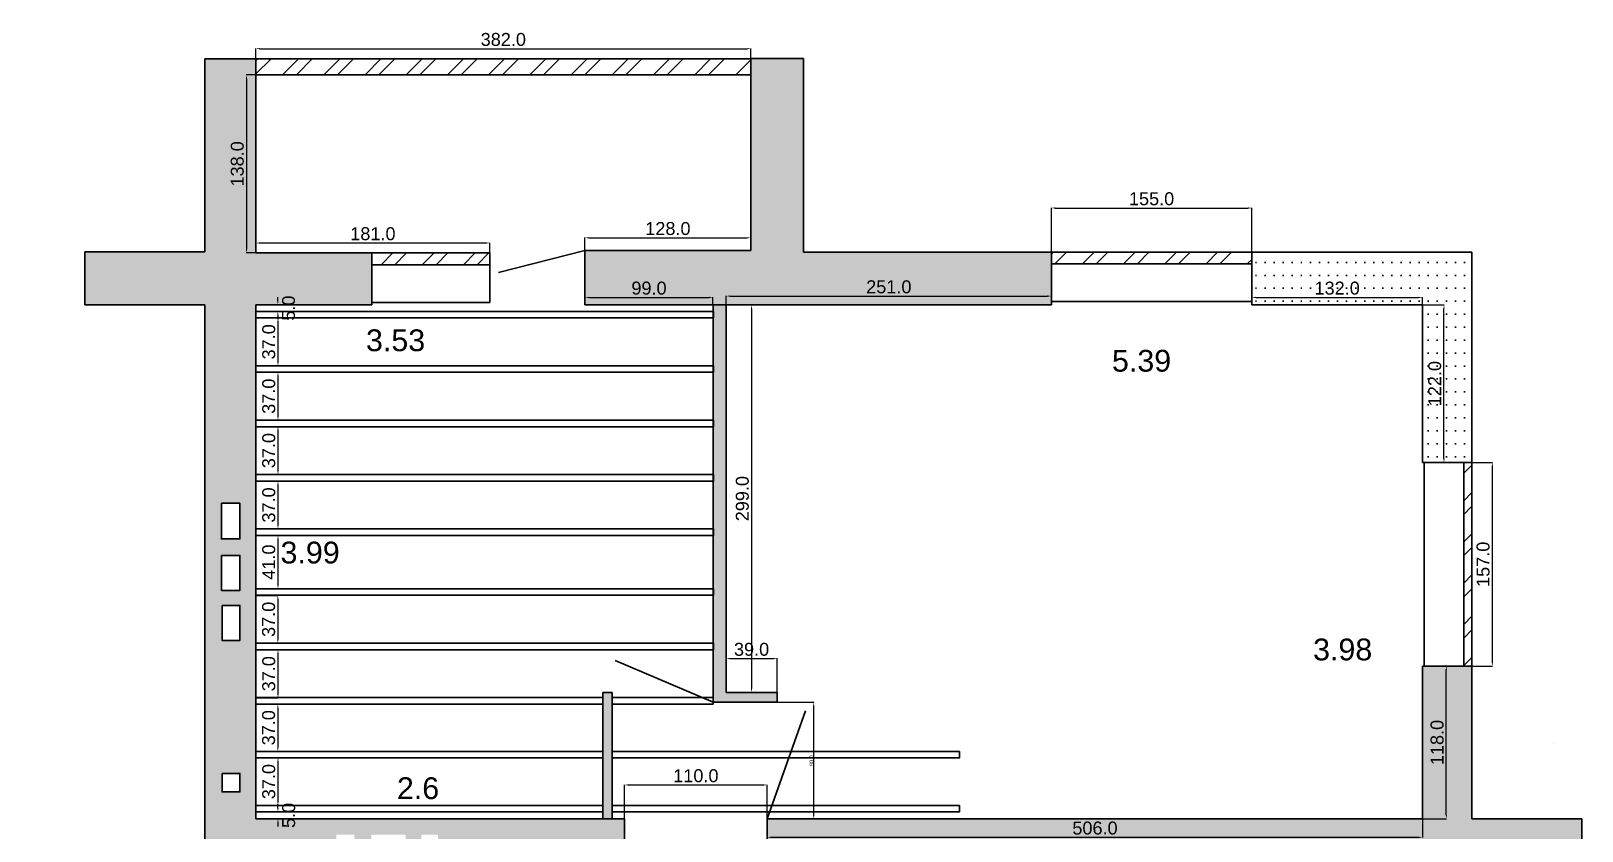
# Model space of a CAD drawing. Header units: millimetres. Extents: x 111 to 2964, y -45 to 1311.
# Drawn here: x 1745 to 2943, y 693 to 1311 of the extents above; entities that cross this region are included whole.
import ezdxf

# ---------------------------------------------------------------- set-up
doc = ezdxf.new("R2010")
doc.units = ezdxf.units.MM
doc.header["$MEASUREMENT"] = 0
doc.linetypes.add('HIDDEN', pattern=[9.525, 6.35, -3.175])
doc.layers.get('0').update_dxf_attribs({"lineweight": 30})
doc.layers.get('Defpoints').update_dxf_attribs({"linetype": 'HIDDEN', "lineweight": 30})
doc.layers.add('РАЗМЕРЫ', color=3, linetype='Continuous', lineweight=25)
doc.styles.get("Standard").update_dxf_attribs({"font": 'arial.ttf'})
doc.dimstyles.get("Standard").update_dxf_attribs({"dimtxt": 0.18, "dimasz": 0.18, "dimexe": 0.18, "dimexo": 0.0625, "dimgap": 0.09, "dimtad": 0, "dimtih": 1, "dimtoh": 1, "dimdec": 4, "dimzin": 0, "dimdsep": 46, "dimtxsty": 'Standard', "dimcen": 0.09, "dimadec": 0, "dimazin": 0, "dimtfac": 1, "dimtdec": 4, "dimtofl": 0, "dimtmove": 0, "dimatfit": 3, "dimfxl": 0, "dimtolj": 1, "dimtzin": 0, "dimarcsym": 0})
pattern_1 = [(0, (-116.58, -237.506), (0, 10), [1, -6])]

# ---------------------------------------------------------------- blocks, each defined once
blk = doc.blocks.new('*D43')
at = {"color": 0, "lineweight": -2}
for p, q in [((1918.6, 1277.5), (1918.6, 1297.7)), ((1921.6, 1297.5), (2297.8, 1297.5)), ((2300.8, 1277.5), (2300.8, 1297.7))]:
    blk.add_line(p, q, dxfattribs=at)
at = {"color": 0}
for points in [[(1921.6, 1298), (1921.6, 1297), (1918.6, 1297.5)], [(2297.8, 1298), (2297.8, 1297), (2300.8, 1297.5)]]:
    blk.add_solid(points, dxfattribs=at)
at = {"layer": 'Defpoints', "color": 0}
for p in [(2300.8, 1297.5), (1918.6, 1277.4), (2300.8, 1277.4)]:
    blk.add_point(p, dxfattribs=at)
at = {"color": 0, "insert": (2109.7, 1304.6), "char_height": 10, "attachment_point": 5}
blk.add_mtext('\\A1;382.0', dxfattribs=at)
blk = doc.blocks.new('*D44')
at = {"color": 0, "lineweight": -2}
for p, q in [((1918.6, 1277.3), (1911.2, 1277.3)), ((1911.4, 1274.3), (1911.4, 1142.8)), ((1918.6, 1139.8), (1911.2, 1139.8))]:
    blk.add_line(p, q, dxfattribs=at)
at = {"color": 0}
for points in [[(1910.9, 1274.3), (1911.9, 1274.3), (1911.4, 1277.3)], [(1910.9, 1142.8), (1911.9, 1142.8), (1911.4, 1139.8)]]:
    blk.add_solid(points, dxfattribs=at)
at = {"layer": 'Defpoints', "color": 0}
for p in [(1918.6, 1277.3), (1911.4, 1139.8), (1918.6, 1139.8)]:
    blk.add_point(p, dxfattribs=at)
at = {"color": 0, "insert": (1904.3, 1208.6), "char_height": 10, "attachment_point": 5, "rotation": 90}
blk.add_mtext('\\A1;138.0', dxfattribs=at)
blk = doc.blocks.new('*D50')
at = {"color": 0, "lineweight": -2}
for p, q in [((2281.8, 1099.7), (2301.6, 1099.7)), ((2301.4, 1096.7), (2301.4, 803.5)), ((2281.8, 800.5), (2301.6, 800.5))]:
    blk.add_line(p, q, dxfattribs=at)
at = {"color": 0}
for points in [[(2300.9, 1096.7), (2301.9, 1096.7), (2301.4, 1099.7)], [(2300.9, 803.5), (2301.9, 803.5), (2301.4, 800.5)]]:
    blk.add_solid(points, dxfattribs=at)
at = {"layer": 'Defpoints', "color": 0}
for p in [(2281.8, 1099.7), (2281.8, 800.5), (2301.4, 800.5)]:
    blk.add_point(p, dxfattribs=at)
at = {"color": 0, "insert": (2294.3, 950.1), "char_height": 10, "attachment_point": 5, "rotation": 90}
blk.add_mtext('\\A1;299.0', dxfattribs=at)
blk = doc.blocks.new('*D51')
at = {"color": 0, "lineweight": -2}
for p, q in [((2172.7, 1099.8), (2172.7, 1105.7)), ((2175.7, 1105.5), (2268.6, 1105.5)), ((2271.6, 1099.8), (2271.6, 1105.7))]:
    blk.add_line(p, q, dxfattribs=at)
at = {"color": 0}
for points in [[(2175.7, 1106), (2175.7, 1105), (2172.7, 1105.5)], [(2268.6, 1106), (2268.6, 1105), (2271.6, 1105.5)]]:
    blk.add_solid(points, dxfattribs=at)
at = {"layer": 'Defpoints', "color": 0}
for p in [(2271.6, 1105.5), (2172.7, 1099.7), (2271.6, 1099.7)]:
    blk.add_point(p, dxfattribs=at)
at = {"color": 0, "insert": (2222.2, 1112.6), "char_height": 10, "attachment_point": 5}
blk.add_mtext('\\A1;99.0', dxfattribs=at)
blk = doc.blocks.new('*D52')
at = {"color": 0, "lineweight": -2}
for p, q in [((2172.7, 1141.6), (2172.7, 1151.7)), ((2175.7, 1151.5), (2297.8, 1151.5)), ((2300.8, 1141.6), (2300.8, 1151.7))]:
    blk.add_line(p, q, dxfattribs=at)
at = {"color": 0}
for points in [[(2175.7, 1152), (2175.7, 1151), (2172.7, 1151.5)], [(2297.8, 1152), (2297.8, 1151), (2300.8, 1151.5)]]:
    blk.add_solid(points, dxfattribs=at)
at = {"layer": 'Defpoints', "color": 0}
for p in [(2300.8, 1151.5), (2172.7, 1141.6), (2300.8, 1141.6)]:
    blk.add_point(p, dxfattribs=at)
at = {"color": 0, "insert": (2236.8, 1158.6), "char_height": 10, "attachment_point": 5}
blk.add_mtext('\\A1;128.0', dxfattribs=at)
blk = doc.blocks.new('*D53')
at = {"color": 0, "lineweight": -2}
for p, q in [((1918.7, 1139.8), (1918.7, 1147.7)), ((1921.7, 1147.5), (2096.3, 1147.5)), ((2099.3, 1139.8), (2099.3, 1147.7))]:
    blk.add_line(p, q, dxfattribs=at)
at = {"color": 0}
for points in [[(1921.7, 1148), (1921.7, 1147), (1918.7, 1147.5)], [(2096.3, 1148), (2096.3, 1147), (2099.3, 1147.5)]]:
    blk.add_solid(points, dxfattribs=at)
at = {"layer": 'Defpoints', "color": 0}
for p in [(1918.7, 1139.8), (2099.3, 1147.5), (2099.3, 1139.8)]:
    blk.add_point(p, dxfattribs=at)
at = {"color": 0, "insert": (2009, 1154.6), "char_height": 10, "attachment_point": 5}
blk.add_mtext('\\A1;181.0', dxfattribs=at)
blk = doc.blocks.new('*D55')
at = {"color": 0, "lineweight": -2}
for p, q in [((2313.5, 702.8), (2313.5, 688.4)), ((2819.6, 702.8), (2819.6, 688.4)), ((2316.5, 688.6), (2816.6, 688.6))]:
    blk.add_line(p, q, dxfattribs=at)
at = {"color": 0}
for points in [[(2316.5, 689.1), (2316.5, 688.1), (2313.5, 688.6)], [(2816.6, 689.1), (2816.6, 688.1), (2819.6, 688.6)]]:
    blk.add_solid(points, dxfattribs=at)
at = {"layer": 'Defpoints', "color": 0}
for p in [(2313.5, 702.9), (2819.6, 702.9), (2819.6, 688.6)]:
    blk.add_point(p, dxfattribs=at)
at = {"color": 0, "insert": (2566.6, 695.7), "char_height": 10, "attachment_point": 5}
blk.add_mtext('\\A1;506.0', dxfattribs=at)
blk = doc.blocks.new('*D56')
at = {"color": 0, "lineweight": -2}
for p, q in [((2820.9, 820.8), (2838.1, 820.8)), ((2837.9, 705.9), (2837.9, 817.8)), ((2819.7, 702.9), (2838.1, 702.9))]:
    blk.add_line(p, q, dxfattribs=at)
at = {"color": 0}
for points in [[(2837.4, 817.8), (2838.4, 817.8), (2837.9, 820.8)], [(2837.4, 705.9), (2838.4, 705.9), (2837.9, 702.9)]]:
    blk.add_solid(points, dxfattribs=at)
at = {"layer": 'Defpoints', "color": 0}
for p in [(2820.9, 820.8), (2837.9, 820.8), (2819.6, 702.9)]:
    blk.add_point(p, dxfattribs=at)
at = {"color": 0, "insert": (2830.8, 761.8), "char_height": 10, "attachment_point": 5, "rotation": 90}
blk.add_mtext('\\A1;118.0', dxfattribs=at)
blk = doc.blocks.new('*D57')
at = {"color": 0, "lineweight": -2}
for p, q in [((2819.7, 1099.7), (2836.3, 1099.7)), ((2836.1, 981), (2836.1, 1096.7)), ((2819.7, 978), (2836.3, 978))]:
    blk.add_line(p, q, dxfattribs=at)
at = {"color": 0}
for points in [[(2835.6, 1096.7), (2836.6, 1096.7), (2836.1, 1099.7)], [(2835.6, 981), (2836.6, 981), (2836.1, 978)]]:
    blk.add_solid(points, dxfattribs=at)
at = {"layer": 'Defpoints', "color": 0}
for p in [(2819.6, 1099.7), (2836.1, 1099.7), (2819.6, 978)]:
    blk.add_point(p, dxfattribs=at)
at = {"color": 0, "insert": (2829, 1038.9), "char_height": 10, "attachment_point": 5, "rotation": 90}
blk.add_mtext('\\A1;122.0', dxfattribs=at)
blk = doc.blocks.new('*D58')
at = {"color": 0, "lineweight": -2}
for p, q in [((2687.7, 1099.8), (2687.7, 1105.7)), ((2690.7, 1105.5), (2816.5, 1105.5)), ((2819.5, 1099.8), (2819.5, 1105.7))]:
    blk.add_line(p, q, dxfattribs=at)
at = {"color": 0}
for points in [[(2690.7, 1106), (2690.7, 1105), (2687.7, 1105.5)], [(2816.5, 1106), (2816.5, 1105), (2819.5, 1105.5)]]:
    blk.add_solid(points, dxfattribs=at)
at = {"layer": 'Defpoints', "color": 0}
for p in [(2819.5, 1105.5), (2687.7, 1099.7), (2819.5, 1099.7)]:
    blk.add_point(p, dxfattribs=at)
at = {"color": 0, "insert": (2753.6, 1112.6), "char_height": 10, "attachment_point": 5}
blk.add_mtext('\\A1;132.0', dxfattribs=at)
blk = doc.blocks.new('*D59')
at = {"color": 0, "lineweight": -2}
for p, q in [((2281.8, 1099.8), (2281.8, 1106.7)), ((2284.8, 1106.5), (2529.9, 1106.5)), ((2532.9, 1099.8), (2532.9, 1106.7))]:
    blk.add_line(p, q, dxfattribs=at)
at = {"color": 0}
for points in [[(2284.8, 1107), (2284.8, 1106), (2281.8, 1106.5)], [(2529.9, 1107), (2529.9, 1106), (2532.9, 1106.5)]]:
    blk.add_solid(points, dxfattribs=at)
at = {"layer": 'Defpoints', "color": 0}
for p in [(2532.9, 1106.5), (2281.8, 1099.7), (2532.9, 1099.7)]:
    blk.add_point(p, dxfattribs=at)
at = {"color": 0, "insert": (2407.4, 1113.6), "char_height": 10, "attachment_point": 5}
blk.add_mtext('\\A1;251.0', dxfattribs=at)
blk = doc.blocks.new('*D61')
at = {"color": 0, "lineweight": -2}
for p, q in [((2203.3, 702.9), (2203.3, 729.1)), ((2206.3, 729), (2310.4, 729)), ((2313.4, 702.9), (2313.4, 729.1))]:
    blk.add_line(p, q, dxfattribs=at)
at = {"color": 0}
for points in [[(2206.3, 729.5), (2206.3, 728.5), (2203.3, 729)], [(2310.4, 729.5), (2310.4, 728.5), (2313.4, 729)]]:
    blk.add_solid(points, dxfattribs=at)
at = {"layer": 'Defpoints', "color": 0}
for p in [(2313.4, 729), (2203.3, 702.9), (2313.4, 702.9)]:
    blk.add_point(p, dxfattribs=at)
at = {"color": 0, "insert": (2258.4, 736.1), "char_height": 10, "attachment_point": 5}
blk.add_mtext('\\A1;110.0', dxfattribs=at)
blk = doc.blocks.new('*D62')
at = {"color": 0, "lineweight": -2}
for p, q in [((2532.9, 1140.4), (2532.9, 1174.6)), ((2535.9, 1174.5), (2684.7, 1174.5)), ((2687.7, 1140.4), (2687.7, 1174.6))]:
    blk.add_line(p, q, dxfattribs=at)
at = {"color": 0}
for points in [[(2535.9, 1175), (2535.9, 1174), (2532.9, 1174.5)], [(2684.7, 1175), (2684.7, 1174), (2687.7, 1174.5)]]:
    blk.add_solid(points, dxfattribs=at)
at = {"layer": 'Defpoints', "color": 0}
for p in [(2687.7, 1174.5), (2532.9, 1140.3), (2687.7, 1140.3)]:
    blk.add_point(p, dxfattribs=at)
at = {"color": 0, "insert": (2610.3, 1181.6), "char_height": 10, "attachment_point": 5}
blk.add_mtext('\\A1;155.0', dxfattribs=at)
blk = doc.blocks.new('*D63')
at = {"color": 0, "lineweight": -2}
for p, q in [((2857.7, 978), (2873.6, 978)), ((2873.4, 975), (2873.4, 823.8)), ((2857.7, 820.8), (2873.6, 820.8))]:
    blk.add_line(p, q, dxfattribs=at)
at = {"color": 0}
for points in [[(2872.9, 975), (2873.9, 975), (2873.4, 978)], [(2872.9, 823.8), (2873.9, 823.8), (2873.4, 820.8)]]:
    blk.add_solid(points, dxfattribs=at)
at = {"layer": 'Defpoints', "color": 0}
for p in [(2857.7, 978), (2857.7, 820.8), (2873.4, 820.8)]:
    blk.add_point(p, dxfattribs=at)
at = {"color": 0, "insert": (2866.3, 899.4), "char_height": 10, "attachment_point": 5, "rotation": 90}
blk.add_mtext('\\A1;157.0', dxfattribs=at)
blk = doc.blocks.new('*D68')
at = {"color": 0, "lineweight": -2}
for p, q in [((2313.6, 792.9), (2349.5, 792.9)), ((2349.4, 705.8), (2349.4, 789.9)), ((2313.6, 702.8), (2349.5, 702.8))]:
    blk.add_line(p, q, dxfattribs=at)
at = {"color": 0}
for points in [[(2348.9, 789.9), (2349.9, 789.9), (2349.4, 792.9)], [(2348.9, 705.8), (2349.9, 705.8), (2349.4, 702.8)]]:
    blk.add_solid(points, dxfattribs=at)
at = {"layer": 'Defpoints', "color": 0}
for p in [(2313.5, 792.9), (2349.4, 792.9), (2313.5, 702.8)]:
    blk.add_point(p, dxfattribs=at)
at = {"color": 0, "insert": (2347.7, 747.8), "char_height": 3, "attachment_point": 5, "rotation": 90}
blk.add_mtext('\\A1;90.0', dxfattribs=at)
blk = doc.blocks.new('*D72')
at = {"layer": 'Defpoints', "color": 0}
for p in [(2321.1, 826.6), (2281.8, 800.5), (2321.1, 800.5)]:
    blk.add_point(p, dxfattribs=at)
at = {"layer": 'РАЗМЕРЫ', "color": 0, "lineweight": -2}
for p, q in [((2281.8, 800.6), (2281.8, 826.8)), ((2284.8, 826.6), (2318.1, 826.6)), ((2321.1, 800.6), (2321.1, 826.8))]:
    blk.add_line(p, q, dxfattribs=at)
at = {"layer": 'РАЗМЕРЫ', "color": 0}
for points in [[(2284.8, 827.1), (2284.8, 826.1), (2281.8, 826.6)], [(2318.1, 826.1), (2318.1, 827.1), (2321.1, 826.6)]]:
    blk.add_solid(points, dxfattribs=at)
at = {"layer": 'РАЗМЕРЫ', "color": 0, "ltscale": 100, "insert": (2301.4, 833.7), "char_height": 10, "attachment_point": 5}
blk.add_mtext('\\A1;39.0', dxfattribs=at)
blk = doc.blocks.new('*D73')
at = {"layer": 'Defpoints', "color": 0}
for p in [(1918.8, 708.2), (1918.6, 702.9), (1935.7, 702.9)]:
    blk.add_point(p, dxfattribs=at)
at = {"layer": 'РАЗМЕРЫ', "color": 0, "lineweight": -2}
for p, q in [((1918.9, 708.2), (1935.9, 708.2)), ((1935.7, 711.2), (1935.7, 714.2)), ((1918.7, 702.9), (1935.9, 702.9)), ((1935.7, 699.9), (1935.7, 696.9))]:
    blk.add_line(p, q, dxfattribs=at)
at = {"layer": 'РАЗМЕРЫ', "color": 0}
for points in [[(1935.2, 711.2), (1936.2, 711.2), (1935.7, 708.2)], [(1936.2, 699.9), (1935.2, 699.9), (1935.7, 702.9)]]:
    blk.add_solid(points, dxfattribs=at)
at = {"layer": 'РАЗМЕРЫ', "color": 0, "ltscale": 100, "insert": (1944, 705.5), "char_height": 10, "attachment_point": 5, "rotation": 90}
blk.add_mtext('\\A1;5.0', dxfattribs=at)
blk = doc.blocks.new('*D74')
at = {"layer": 'Defpoints', "color": 0}
for p in [(1918.6, 1099.7), (1918.7, 1094.7), (1935.6, 1094.7)]:
    blk.add_point(p, dxfattribs=at)
at = {"layer": 'РАЗМЕРЫ', "color": 0, "lineweight": -2}
for p, q in [((1935.6, 1102.7), (1935.6, 1105.7)), ((1918.6, 1099.7), (1935.8, 1099.7)), ((1918.8, 1094.7), (1935.8, 1094.7)), ((1935.6, 1091.7), (1935.6, 1088.7))]:
    blk.add_line(p, q, dxfattribs=at)
at = {"layer": 'РАЗМЕРЫ', "color": 0}
for points in [[(1935.1, 1102.7), (1936.1, 1102.7), (1935.6, 1099.7)], [(1936.1, 1091.7), (1935.1, 1091.7), (1935.6, 1094.7)]]:
    blk.add_solid(points, dxfattribs=at)
at = {"layer": 'РАЗМЕРЫ', "color": 0, "ltscale": 100, "insert": (1943.9, 1097.2), "char_height": 10, "attachment_point": 5, "rotation": 90}
blk.add_mtext('\\A1;5.0', dxfattribs=at)
blk = doc.blocks.new('*D82')
at = {"layer": 'Defpoints', "color": 0}
for p in [(1918.7, 749.9), (1918.6, 713.2), (1935.7, 713.2)]:
    blk.add_point(p, dxfattribs=at)
at = {"layer": 'РАЗМЕРЫ', "color": 0, "lineweight": -2}
for p, q in [((1918.8, 749.9), (1935.9, 749.9)), ((1935.7, 746.9), (1935.7, 716.2)), ((1918.7, 713.2), (1935.9, 713.2))]:
    blk.add_line(p, q, dxfattribs=at)
at = {"layer": 'РАЗМЕРЫ', "color": 0}
for points in [[(1936.2, 746.9), (1935.2, 746.9), (1935.7, 749.9)], [(1935.2, 716.2), (1936.2, 716.2), (1935.7, 713.2)]]:
    blk.add_solid(points, dxfattribs=at)
at = {"layer": 'РАЗМЕРЫ', "color": 0, "ltscale": 100, "insert": (1928.6, 731.6), "char_height": 10, "attachment_point": 5, "rotation": 90}
blk.add_mtext('\\A1;37.0', dxfattribs=at)
blk = doc.blocks.new('*D83')
at = {"layer": 'Defpoints', "color": 0}
for p in [(1918.6, 791.4), (1918.6, 754.9), (1935.6, 754.9)]:
    blk.add_point(p, dxfattribs=at)
at = {"layer": 'РАЗМЕРЫ', "color": 0, "lineweight": -2}
for p, q in [((1918.6, 791.4), (1935.8, 791.4)), ((1935.6, 788.4), (1935.6, 757.9)), ((1918.6, 754.9), (1935.8, 754.9))]:
    blk.add_line(p, q, dxfattribs=at)
at = {"layer": 'РАЗМЕРЫ', "color": 0}
for points in [[(1936.1, 788.4), (1935.1, 788.4), (1935.6, 791.4)], [(1935.1, 757.9), (1936.1, 757.9), (1935.6, 754.9)]]:
    blk.add_solid(points, dxfattribs=at)
at = {"layer": 'РАЗМЕРЫ', "color": 0, "ltscale": 100, "insert": (1928.5, 773.2), "char_height": 10, "attachment_point": 5, "rotation": 90}
blk.add_mtext('\\A1;37.0', dxfattribs=at)
blk = doc.blocks.new('*D84')
at = {"layer": 'Defpoints', "color": 0}
for p in [(1918.6, 921.7), (1918.6, 880.4), (1935.7, 880.4)]:
    blk.add_point(p, dxfattribs=at)
at = {"layer": 'РАЗМЕРЫ', "color": 0, "lineweight": -2}
for p, q in [((1918.7, 921.7), (1935.9, 921.7)), ((1935.7, 918.7), (1935.7, 883.4)), ((1918.7, 880.4), (1935.9, 880.4))]:
    blk.add_line(p, q, dxfattribs=at)
at = {"layer": 'РАЗМЕРЫ', "color": 0}
for points in [[(1936.2, 918.7), (1935.2, 918.7), (1935.7, 921.7)], [(1935.2, 883.4), (1936.2, 883.4), (1935.7, 880.4)]]:
    blk.add_solid(points, dxfattribs=at)
at = {"layer": 'РАЗМЕРЫ', "color": 0, "ltscale": 100, "insert": (1928.6, 901.1), "char_height": 10, "attachment_point": 5, "rotation": 90}
blk.add_mtext('\\A1;41.0', dxfattribs=at)
blk = doc.blocks.new('*D85')
at = {"layer": 'Defpoints', "color": 0}
for p in [(1918.6, 875.4), (1918.6, 838.4), (1935.6, 838.4)]:
    blk.add_point(p, dxfattribs=at)
at = {"layer": 'РАЗМЕРЫ', "color": 0, "lineweight": -2}
for p, q in [((1918.6, 875.4), (1935.8, 875.4)), ((1935.6, 872.4), (1935.6, 841.4)), ((1918.6, 838.4), (1935.8, 838.4))]:
    blk.add_line(p, q, dxfattribs=at)
at = {"layer": 'РАЗМЕРЫ', "color": 0}
for points in [[(1936.1, 872.4), (1935.1, 872.4), (1935.6, 875.4)], [(1935.1, 841.4), (1936.1, 841.4), (1935.6, 838.4)]]:
    blk.add_solid(points, dxfattribs=at)
at = {"layer": 'РАЗМЕРЫ', "color": 0, "ltscale": 100, "insert": (1928.5, 856.9), "char_height": 10, "attachment_point": 5, "rotation": 90}
blk.add_mtext('\\A1;37.0', dxfattribs=at)
blk = doc.blocks.new('*D86')
at = {"layer": 'Defpoints', "color": 0}
for p in [(1918.6, 833.4), (1918.6, 796.4), (1935.7, 796.4)]:
    blk.add_point(p, dxfattribs=at)
at = {"layer": 'РАЗМЕРЫ', "color": 0, "lineweight": -2}
for p, q in [((1918.7, 833.4), (1935.9, 833.4)), ((1935.7, 830.4), (1935.7, 799.4)), ((1918.7, 796.4), (1935.9, 796.4))]:
    blk.add_line(p, q, dxfattribs=at)
at = {"layer": 'РАЗМЕРЫ', "color": 0}
for points in [[(1936.2, 830.4), (1935.2, 830.4), (1935.7, 833.4)], [(1935.2, 799.4), (1936.2, 799.4), (1935.7, 796.4)]]:
    blk.add_solid(points, dxfattribs=at)
at = {"layer": 'РАЗМЕРЫ', "color": 0, "ltscale": 100, "insert": (1928.6, 814.9), "char_height": 10, "attachment_point": 5, "rotation": 90}
blk.add_mtext('\\A1;37.0', dxfattribs=at)
blk = doc.blocks.new('*D87')
at = {"layer": 'Defpoints', "color": 0}
for p in [(1918.6, 1089.7), (1918.6, 1052.7), (1935.7, 1052.7)]:
    blk.add_point(p, dxfattribs=at)
at = {"layer": 'РАЗМЕРЫ', "color": 0, "lineweight": -2}
for p, q in [((1918.7, 1089.7), (1935.9, 1089.7)), ((1935.7, 1086.7), (1935.7, 1055.7)), ((1918.7, 1052.7), (1935.9, 1052.7))]:
    blk.add_line(p, q, dxfattribs=at)
at = {"layer": 'РАЗМЕРЫ', "color": 0}
for points in [[(1936.2, 1086.7), (1935.2, 1086.7), (1935.7, 1089.7)], [(1935.2, 1055.7), (1936.2, 1055.7), (1935.7, 1052.7)]]:
    blk.add_solid(points, dxfattribs=at)
at = {"layer": 'РАЗМЕРЫ', "color": 0, "ltscale": 100, "insert": (1928.6, 1071.2), "char_height": 10, "attachment_point": 5, "rotation": 90}
blk.add_mtext('\\A1;37.0', dxfattribs=at)
blk = doc.blocks.new('*D88')
at = {"layer": 'Defpoints', "color": 0}
for p in [(1918.6, 1047.7), (1918.6, 1010.7), (1935.7, 1010.7)]:
    blk.add_point(p, dxfattribs=at)
at = {"layer": 'РАЗМЕРЫ', "color": 0, "lineweight": -2}
for p, q in [((1918.7, 1047.7), (1935.9, 1047.7)), ((1935.7, 1044.7), (1935.7, 1013.7)), ((1918.7, 1010.7), (1935.9, 1010.7))]:
    blk.add_line(p, q, dxfattribs=at)
at = {"layer": 'РАЗМЕРЫ', "color": 0}
for points in [[(1936.2, 1044.7), (1935.2, 1044.7), (1935.7, 1047.7)], [(1935.2, 1013.7), (1936.2, 1013.7), (1935.7, 1010.7)]]:
    blk.add_solid(points, dxfattribs=at)
at = {"layer": 'РАЗМЕРЫ', "color": 0, "ltscale": 100, "insert": (1928.6, 1029.2), "char_height": 10, "attachment_point": 5, "rotation": 90}
blk.add_mtext('\\A1;37.0', dxfattribs=at)
blk = doc.blocks.new('*D89')
at = {"layer": 'Defpoints', "color": 0}
for p in [(1918.6, 1005.7), (1918.6, 968.7), (1935.7, 968.7)]:
    blk.add_point(p, dxfattribs=at)
at = {"layer": 'РАЗМЕРЫ', "color": 0, "lineweight": -2}
for p, q in [((1918.7, 1005.7), (1935.9, 1005.7)), ((1935.7, 1002.7), (1935.7, 971.7)), ((1918.7, 968.7), (1935.9, 968.7))]:
    blk.add_line(p, q, dxfattribs=at)
at = {"layer": 'РАЗМЕРЫ', "color": 0}
for points in [[(1936.2, 1002.7), (1935.2, 1002.7), (1935.7, 1005.7)], [(1935.2, 971.7), (1936.2, 971.7), (1935.7, 968.7)]]:
    blk.add_solid(points, dxfattribs=at)
at = {"layer": 'РАЗМЕРЫ', "color": 0, "ltscale": 100, "insert": (1928.6, 987.2), "char_height": 10, "attachment_point": 5, "rotation": 90}
blk.add_mtext('\\A1;37.0', dxfattribs=at)
blk = doc.blocks.new('*D90')
at = {"layer": 'Defpoints', "color": 0}
for p in [(1918.6, 963.7), (1918.6, 926.7), (1935.7, 926.7)]:
    blk.add_point(p, dxfattribs=at)
at = {"layer": 'РАЗМЕРЫ', "color": 0, "lineweight": -2}
for p, q in [((1918.7, 963.7), (1935.9, 963.7)), ((1935.7, 960.7), (1935.7, 929.7)), ((1918.7, 926.7), (1935.9, 926.7))]:
    blk.add_line(p, q, dxfattribs=at)
at = {"layer": 'РАЗМЕРЫ', "color": 0}
for points in [[(1936.2, 960.7), (1935.2, 960.7), (1935.7, 963.7)], [(1935.2, 929.7), (1936.2, 929.7), (1935.7, 926.7)]]:
    blk.add_solid(points, dxfattribs=at)
at = {"layer": 'РАЗМЕРЫ', "color": 0, "ltscale": 100, "insert": (1928.6, 945.2), "char_height": 10, "attachment_point": 5, "rotation": 90}
blk.add_mtext('\\A1;37.0', dxfattribs=at)

msp = doc.modelspace()

# ---------------------------------------------------------------- hatches: boundary and pattern name
h = msp.add_hatch()
h.set_pattern_fill('ACAD_ISO07W100', color=256, scale=2, style=0)
h.set_pattern_definition(pattern_1)
h.paths.add_polyline_path([(2008.11, 1139.77), (1918.65, 1139.77), (1918.65, 1289.74), (1879.22, 1289.74), (1879.22, 1140.78), (1786.58, 1140.78), (1786.58, 1099.74), (1879.22, 1099.74), (1879.22, 285.13), (1745, 285.13), (1745, 248.1), (1949.56, 248.1), (1949.56, 286.74), (1918.65, 286.74), (1918.65, 663.56), (2046.51, 663.56), (2046.51, 690.52), (2059.21, 690.52), (2059.21, 663.56), (2116.89, 663.56), (2116.89, 663.56), (2195.39, 663.56), (2195.39, 663.56), (2203.32, 663.56), (2203.32, 702.87), (1918.65, 702.87), (1918.65, 1099.74), (2008.11, 1099.74)])
h.paths.add_polyline_path([(1906.32, 946.52), (1906.32, 918.94), (1891.97, 918.94), (1891.97, 946.52)], flags=16)
h.paths.add_polyline_path([(1906.32, 906.25), (1906.32, 879.21), (1891.97, 879.21), (1891.97, 906.25)], flags=16)
h.paths.add_polyline_path([(1906.32, 867.63), (1906.32, 840.59), (1892.52, 840.59), (1892.52, 867.63)], flags=16)
h.paths.add_polyline_path([(1906.32, 737.97), (1906.32, 723.62), (1892.52, 723.62), (1892.52, 737.97)], flags=16)
h.paths.add_polyline_path([(1994.63, 690.52), (1994.63, 676.18), (1980.83, 676.18), (1980.83, 690.52)], flags=16)
h.paths.add_polyline_path([(2007.88, 690.52), (2034.37, 690.52), (2034.37, 676.18), (2007.88, 676.18)], flags=16)
h.paths.add_polyline_path([(1906.32, 633.69), (1906.32, 606.66), (1892.52, 606.66), (1892.52, 633.69)], flags=16)
h.paths.add_polyline_path([(1906.32, 529.97), (1906.32, 516.17), (1891.97, 516.17), (1891.97, 529.97)], flags=16)
h.paths.add_polyline_path([(1906.32, 502.93), (1906.32, 490.24), (1891.97, 490.24), (1891.97, 502.93)], flags=16)
h.paths.add_polyline_path([(2532.94, 1140.31), (2341.4, 1140.31), (2341.4, 1289.93), (2300.81, 1289.93), (2300.81, 1277.41), (2300.81, 1141.58), (2172.7, 1141.58), (2172.7, 1099.74), (2532.94, 1099.74)])
h.paths.add_polyline_path([(2942.65, 702.87), (2857.66, 702.87), (2857.66, 820.79), (2851.33, 820.79), (2820.88, 820.79), (2820.88, 820.79), (2819.61, 820.79), (2819.61, 702.87), (2313.5, 702.87), (2313.5, 663.56), (2754.92, 663.56), (2754.92, 560.86), (2784.56, 560.86), (2791.7, 560.86), (2791.7, 663.56), (2942.65, 663.56)])
h.paths.add_polyline_path([(2942.65, 327.56), (2930.32, 327.56), (2791.7, 327.56), (2791.7, 404.92), (2754.92, 404.9), (2754.92, 327.56), (2041.76, 327.56), (2041.76, -45), (2080.1, -45), (2080.1, 289.52), (2718.08, 289.52), (2718.08, 236.25), (2754.92, 236.27), (2754.92, 289.52), (2942.65, 289.52)])
h = msp.add_hatch()
h.set_pattern_fill('ANSI32', color=256, scale=60, style=0)
h.set_pattern_definition([(45, (-116.58, -237.506), (-15.9099, 15.9099), []), (45, (-105.973, -237.506), (-15.9099, 15.9099), [])])
h.paths.add_polyline_path([(2099.26, 1139.77), (2008.11, 1139.77), (2008.11, 1130.75), (2099.27, 1130.75)])
h.paths.add_polyline_path([(2300.81, 1289.74), (1918.65, 1289.74), (1918.65, 1277.41), (2300.81, 1277.41)])
h.paths.add_polyline_path([(2687.69, 1140.31), (2532.94, 1140.31), (2532.94, 1131.35), (2687.69, 1131.35)])
h.paths.add_polyline_path([(2857.66, 977.98), (2851.33, 977.99), (2851.33, 820.79), (2857.66, 820.79)])
h.paths.add_polyline_path([(2791.7, 560.86), (2784.56, 560.86), (2784.56, 478.4), (2791.7, 478.4)])
h.paths.add_polyline_path([(2942.65, 663.56), (2930.32, 663.56), (2930.32, 327.56), (2942.65, 327.56)])
h = msp.add_hatch()
h.set_pattern_fill('ACAD_ISO07W100', color=256, scale=2, style=0)
h.set_pattern_definition(pattern_1)
h.paths.add_polyline_path([(2819.61, 1099.74), (2819.61, 978.01), (2857.66, 978.01), (2857.66, 1140.31), (2687.69, 1140.31), (2687.69, 1099.74)])
h.paths.add_polyline_path([(2821.6, 1018.87), (2821.6, 1058.87), (2836.6, 1058.87), (2836.6, 1018.87)], flags=24)
h.paths.add_polyline_path([(2733.62, 1119.99), (2773.62, 1119.99), (2773.62, 1104.99), (2733.62, 1104.99)], flags=24)
h = msp.add_hatch()
h.set_pattern_fill('ACAD_ISO07W100', color=256, scale=0.5, style=0)
h.set_pattern_definition([(0, (-116.5796, -237.5058), (0, 2.5), [0.25, -1.5])])
h.paths.add_polyline_path([(2281.78, 1099.74), (2271.64, 1099.74), (2271.64, 792.89), (2321.11, 792.89), (2321.11, 800.5), (2281.78, 800.5)])
h.paths.add_polyline_path([(2193.81, 800.5), (2186.67, 800.5), (2186.67, 702.87), (2193.81, 702.87)])
h.paths.add_polyline_path([(2203.32, 663.56), (2195.39, 663.56), (2195.39, 489.46), (2189.05, 489.46), (2189.05, 481.54), (2203.33, 481.54)])
h.paths.add_polyline_path([(2116.89, 663.56), (2107.37, 663.56), (2107.37, 489.46), (2072.48, 489.46), (2072.48, 481.54), (2118.47, 481.54), (2118.47, 489.46), (2116.89, 489.46)])
h.paths.add_polyline_path([(2001.91, 489.46), (1918.65, 489.46), (1918.65, 481.54), (2001.91, 481.54)])
h.paths.add_polyline_path([(2322.37, 663.56), (2313.5, 663.56), (2313.5, 503.8), (2322.37, 503.8)])
h.paths.add_polyline_path([(2322.37, 413.47), (2313.5, 413.47), (2313.5, 327.56), (2322.37, 327.56)])

# ---------------------------------------------------------------- linework, layer by layer
at = {"color": 7}
for p, q in [((1918.65, 1289.74), (1879.22, 1289.74)), ((1879.22, 1289.74), (1879.22, 1140.78)), ((1918.65, 1139.77), (1918.65, 1289.74)), ((2341.4, 1289.93), (2300.81, 1289.93)), ((2300.81, 1289.93), (2300.81, 1141.58)), ((2341.4, 1140.31), (2341.4, 1289.93)), ((1879.22, 1140.78), (1786.58, 1140.78)), ((1786.58, 1140.78), (1786.58, 1099.74)), ((2008.11, 1139.77), (1918.65, 1139.77)), ((2008.11, 1101.52), (2008.11, 1139.77)), ((2008.11, 1099.74), (2008.11, 1139.77)), ((2172.7, 1141.58), (2106.08, 1124.72)), ((2172.7, 1141.58), (2172.7, 1099.74)), ((2300.81, 1141.58), (2172.7, 1141.58)), ((2532.94, 1140.31), (2341.4, 1140.31)), ((2532.94, 1099.74), (2532.94, 1140.31)), ((2857.66, 1140.31), (2687.69, 1140.31)), ((2687.69, 1099.74), (2687.69, 1140.31)), ((2687.69, 1139.04), (2687.69, 1102.27)), ((2857.66, 977.98), (2857.66, 1140.31)), ((1786.58, 1099.74), (1879.22, 1099.74)), ((1879.22, 1099.74), (1879.22, 285.13)), ((1918.65, 1099.74), (2008.11, 1099.74)), ((1918.65, 702.87), (1918.65, 1099.74)), ((2172.7, 1099.74), (2271.64, 1099.74)), ((2172.7, 1099.74), (2532.94, 1099.74)), ((2271.64, 1099.74), (2271.64, 792.89)), ((2281.78, 800.5), (2281.78, 1099.74)), ((2687.69, 1099.74), (2819.61, 1099.74)), ((2819.61, 1099.74), (2819.61, 978.01)), ((2857.66, 977.98), (2819.61, 978.01)), ((2820.88, 978.01), (2857.66, 978.01)), ((2271.64, 792.89), (2196.19, 825.22)), ((2819.61, 820.79), (2857.66, 820.79)), ((2819.61, 702.87), (2819.61, 820.79)), ((2857.66, 820.79), (2857.66, 702.87)), ((2193.81, 800.5), (2186.67, 800.5)), ((2186.67, 800.5), (2186.67, 702.87)), ((2193.81, 702.87), (2193.81, 800.5)), ((2271.64, 792.89), (2321.11, 792.89)), ((2321.11, 800.5), (2281.78, 800.5)), ((2321.11, 792.89), (2321.11, 800.5)), ((2313.5, 702.87), (2343, 786.24)), ((2203.32, 702.87), (1918.65, 702.87)), ((2203.32, 702.87), (2193.81, 702.87)), ((2203.33, 481.54), (2203.32, 702.87)), ((2313.5, 503.8), (2313.5, 702.87)), ((2313.5, 702.87), (2819.61, 702.87)), ((2857.66, 702.87), (2942.65, 702.87)), ((2942.65, 702.87), (2942.65, 663.56))]:
    msp.add_line(p, q, dxfattribs=at)
for p, q in [((2687.69, 1099.74), (2687.69, 1140.31)), ((2819.67, 978.01), (2857.66, 978.01))]:
    msp.add_line(p, q)
at = {"color": 6}
msp.add_line((2920.7, 761.26), (2920.7, 761.26), dxfattribs=at)
at = {"color": 7}
for points in [[(1918.65, 1289.74), (2300.81, 1289.74), (2300.81, 1277.41), (1918.65, 1277.41)], [(2008.11, 1139.77), (2099.26, 1139.77), (2099.27, 1130.75), (2008.11, 1130.75)], [(2532.94, 1140.31), (2687.69, 1140.31), (2687.69, 1131.35), (2532.94, 1131.35)], [(2008.11, 1130.75), (2099.27, 1130.75), (2099.26, 1101.55), (2008.11, 1101.52)], [(2532.94, 1131.35), (2687.69, 1131.35), (2687.69, 1102.27), (2532.94, 1102.27)], [(2820.88, 978.01), (2851.33, 978.01), (2851.33, 820.79), (2820.88, 820.79)], [(2857.66, 978.01), (2851.33, 978.01), (2851.33, 820.79), (2857.66, 820.79)], [(1891.97, 946.52), (1906.32, 946.52), (1906.32, 918.94), (1891.97, 918.94)], [(1891.97, 906.25), (1906.32, 906.25), (1906.32, 879.21), (1891.97, 879.21)], [(1892.52, 867.63), (1906.32, 867.63), (1906.32, 840.59), (1892.52, 840.59)], [(1892.52, 737.97), (1906.32, 737.97), (1906.32, 723.62), (1892.52, 723.62)]]:
    msp.add_lwpolyline(points, close=True, dxfattribs=at)
at = {"ltscale": 100}
for points in [[(2271.95, 1094.67), (2271.95, 1089.67), (1918.65, 1089.67), (1918.65, 1094.67)], [(1918.65, 1052.67), (2271.65, 1052.67), (2271.65, 1089.67), (1918.65, 1089.67)], [(2271.95, 1052.67), (2271.95, 1047.67), (1918.65, 1047.67), (1918.65, 1052.67)], [(1918.65, 1010.67), (2271.65, 1010.67), (2271.65, 1047.67), (1918.65, 1047.67)], [(2271.95, 1010.67), (2271.95, 1005.67), (1918.65, 1005.67), (1918.65, 1010.67)], [(1918.65, 968.67), (2271.65, 968.67), (2271.65, 1005.67), (1918.65, 1005.67)], [(2271.95, 968.67), (2271.95, 963.67), (1918.65, 963.67), (1918.65, 968.67)], [(1918.65, 926.67), (2271.65, 926.67), (2271.65, 963.67), (1918.65, 963.67)], [(2271.95, 926.67), (2271.95, 921.67), (1918.65, 921.67), (1918.65, 926.67)], [(2271.89, 880.44), (2271.89, 875.44), (1918.58, 875.44), (1918.58, 880.44)], [(2271.89, 838.44), (2271.89, 833.44), (1918.58, 833.44), (1918.58, 838.44)], [(2186.67, 796.44), (2186.67, 791.44), (1918.58, 791.44), (1918.58, 796.44)], [(2271.64, 796.44), (2271.64, 791.44), (2193.81, 791.44), (2193.81, 796.44)], [(2186.67, 754.94), (2186.67, 749.94), (1918.65, 749.94), (1918.65, 754.94)], [(2461.89, 754.94), (2461.89, 749.94), (2193.87, 749.94), (2193.87, 754.94)], [(2186.67, 713.2), (2186.67, 708.2), (1918.65, 708.2), (1918.65, 713.2)], [(2461.89, 713.2), (2461.89, 708.2), (2193.81, 708.2), (2193.81, 713.2)]]:
    msp.add_lwpolyline(points, close=True, dxfattribs=at)

# ---------------------------------------------------------------- texts
at = {"color": 6, "char_height": 16.817, "attachment_point": 1}
for s, insert in [('3.53', (2003.64, 1080.77)), ('5.39', (2579.7, 1064.98)), ('3.99', (1937.65, 916.88)), ('3.98', (2734.99, 842.04)), ('2.6', (2027.53, 734.94))]:
    msp.add_mtext(s, dxfattribs=dict(at, insert=insert))

# ---------------------------------------------------------------- dimensions: what is measured, and where the dimension line sits
at = {"color": 1}
for base, p1, p2, picture, middle in [((2300.81, 1297.49), (1918.65, 1277.41), (2300.81, 1277.41), '*D43', (2109.73, 1304.6)), ((2687.6911, 1174.4511), (2532.9392, 1140.3092), (2687.6911, 1140.3092), '*D62', (2610.3152, 1181.5568)), ((2300.81, 1151.49), (2172.7, 1141.58), (2300.81, 1141.58), '*D52', (2236.75, 1158.6)), ((2099.2623, 1147.4942), (1918.708, 1139.7702), (2099.2623, 1139.7714), '*D53', (2008.9852, 1154.5999)), ((2271.64, 1105.49), (2172.7, 1099.74), (2271.64, 1099.74), '*D51', (2222.17, 1112.6)), ((2532.94, 1106.49), (2281.85, 1099.74), (2532.94, 1099.74), '*D59', (2407.39, 1113.6)), ((2819.55, 1105.49), (2687.69, 1099.74), (2819.55, 1099.74), '*D58', (2753.62, 1112.6)), ((2313.43, 728.96), (2203.32, 702.87), (2313.43, 702.87), '*D61', (2258.38, 736.06)), ((2819.61, 688.57), (2313.5, 702.87), (2819.61, 702.87), '*D55', (2566.55, 695.68))]:
    dim = msp.add_linear_dim(base=base, p1=p1, p2=p2, dimstyle='Standard', override={"dimtxt": 10, "dimasz": 3, "dimgap": 2, "dimtad": 1, "dimtih": 0, "dimtoh": 0, "dimdec": 1, "dimrnd": 1, "dimcen": 1, "dimdle": 0.1, "dimaunit": 1, "dimadec": 4, "dimtdec": 1, "dimtmove": 2}, dxfattribs=at)
    dim.commit()
    dim.dimension.update_dxf_attribs({"geometry": picture, "text_midpoint": middle})
for base, p1, p2, picture, middle in [((1911.42, 1139.77), (1918.65, 1277.35), (1918.65, 1139.77), '*D44', (1904.31, 1208.56)), ((2301.45, 800.5), (2281.78, 1099.74), (2281.78, 800.5), '*D50', (2294.34, 950.12)), ((2836.1, 1099.74), (2819.61, 978.01), (2819.61, 1099.74), '*D57', (2829, 1038.87)), ((2873.42, 820.79), (2857.66, 977.98), (2857.66, 820.79), '*D63', (2866.31, 899.38)), ((2837.88, 820.79), (2819.61, 702.87), (2820.88, 820.79), '*D56', (2830.77, 761.83))]:
    dim = msp.add_linear_dim(base=base, p1=p1, p2=p2, angle=90, dimstyle='Standard', override={"dimtxt": 10, "dimasz": 3, "dimgap": 2, "dimtad": 1, "dimtih": 0, "dimtoh": 0, "dimdec": 1, "dimrnd": 1, "dimcen": 1, "dimdle": 0.1, "dimaunit": 1, "dimadec": 4, "dimtdec": 1, "dimtmove": 2}, dxfattribs=at)
    dim.commit()
    dim.dimension.update_dxf_attribs({"geometry": picture, "text_midpoint": middle})
dim = msp.add_linear_dim(base=(2349.35, 792.89), p1=(2313.5, 702.81), p2=(2313.49, 792.89), angle=90, dimstyle='Standard', override={"dimtxt": 3, "dimasz": 3, "dimtad": 1, "dimtih": 0, "dimtoh": 0, "dimdec": 1, "dimrnd": 1, "dimcen": 1, "dimdle": 0.1, "dimaunit": 1, "dimadec": 4, "dimtdec": 1, "dimtmove": 2})
dim.commit()
dim.dimension.update_dxf_attribs({"geometry": '*D68', "text_midpoint": (2347.73, 747.85)})
at = {"layer": 'РАЗМЕРЫ', "color": 1}
for base, p1, p2, picture, middle in [((1935.63, 1094.67), (1918.58, 1099.74), (1918.71, 1094.67), '*D74', (1943.91, 1097.2)), ((1935.69, 1052.67), (1918.65, 1089.67), (1918.65, 1052.67), '*D87', (1928.59, 1071.17)), ((1935.69, 1010.67), (1918.65, 1047.67), (1918.65, 1010.67), '*D88', (1928.59, 1029.17)), ((1935.69, 968.67), (1918.65, 1005.67), (1918.65, 968.67), '*D89', (1928.59, 987.17)), ((1935.69, 926.67), (1918.65, 963.67), (1918.65, 926.67), '*D90', (1928.59, 945.17)), ((1935.69, 880.44), (1918.65, 921.67), (1918.65, 880.44), '*D84', (1928.59, 901.06)), ((1935.63, 838.44), (1918.58, 875.44), (1918.58, 838.44), '*D85', (1928.52, 856.94)), ((1935.69, 796.44), (1918.65, 833.44), (1918.65, 796.44), '*D86', (1928.59, 814.94)), ((1935.63, 754.94), (1918.58, 791.44), (1918.58, 754.94), '*D83', (1928.52, 773.19)), ((1935.69, 713.2), (1918.71, 749.94), (1918.65, 713.2), '*D82', (1928.59, 731.57)), ((1935.69, 702.87), (1918.83, 708.2), (1918.65, 702.87), '*D73', (1943.98, 705.54))]:
    dim = msp.add_linear_dim(base=base, p1=p1, p2=p2, angle=90, dimstyle='Standard', override={"dimscale": 1, "dimtxt": 10, "dimasz": 3, "dimgap": 2, "dimtad": 1, "dimtih": 0, "dimtoh": 0, "dimdec": 1, "dimlfac": 1, "dimrnd": 1, "dimtxsty": 'Standard', "dimsah": 1, "dimcen": 1, "dimdle": 0.1, "dimaunit": 1, "dimadec": 4, "dimtdec": 1, "dimtmove": 2, "dimtolj": 1}, dxfattribs=at)
    dim.commit()
    dim.dimension.update_dxf_attribs({"geometry": picture, "text_midpoint": middle})
dim = msp.add_linear_dim(base=(2321.11, 826.59), p1=(2281.78, 800.5), p2=(2321.11, 800.5), dimstyle='Standard', override={"dimscale": 1, "dimtxt": 10, "dimasz": 3, "dimgap": 2, "dimtad": 1, "dimtih": 0, "dimtoh": 0, "dimdec": 1, "dimlfac": 1, "dimrnd": 1, "dimtxsty": 'Standard', "dimsah": 1, "dimcen": 1, "dimdle": 0.1, "dimaunit": 1, "dimadec": 4, "dimtdec": 1, "dimtmove": 2, "dimtolj": 1}, dxfattribs=at)
dim.commit()
dim.dimension.update_dxf_attribs({"geometry": '*D72', "text_midpoint": (2301.45, 833.7)})

doc.saveas('drawing.dxf')
